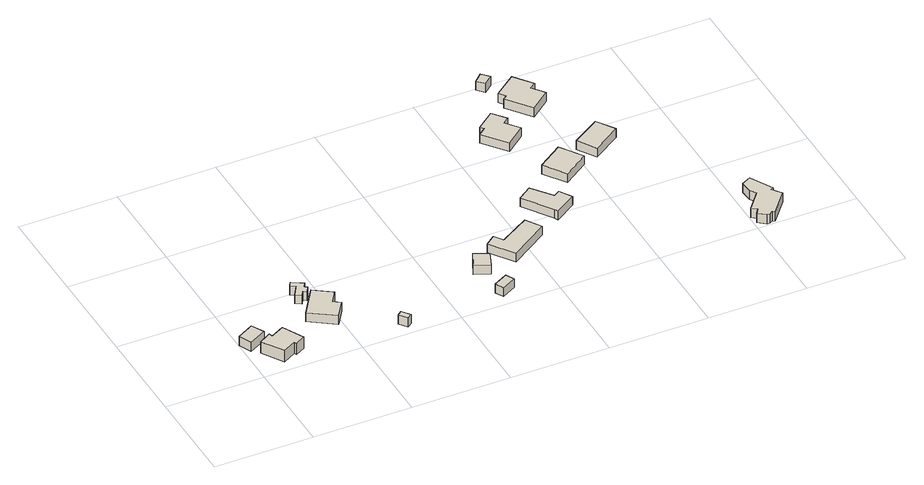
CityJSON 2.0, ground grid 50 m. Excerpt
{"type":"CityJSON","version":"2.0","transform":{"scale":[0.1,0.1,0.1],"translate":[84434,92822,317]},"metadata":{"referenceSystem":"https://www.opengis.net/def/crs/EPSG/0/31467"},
"CityObjects":{
"building1":{"type":"Building","geometry":[{"type":"Solid","lod":"1","boundaries":[[[[0,1,2,3]],[[2,4,5,3]],[[1,6,4,2]],[[0,7,6,1]],[[3,5,7,0]],[[4,6,7,5]]]]}]},
"building2":{"type":"Building","geometry":[{"type":"Solid","lod":"1","boundaries":[[[[8,9,10,11,12,13,14,15]],[[14,16,17,15]],[[13,18,16,14]],[[12,19,18,13]],[[11,20,19,12]],[[10,21,20,11]],[[9,22,21,10]],[[8,23,22,9]],[[15,17,23,8]],[[16,18,19,20,21,22,23,17]]]]}]},
"building3":{"type":"Building","geometry":[{"type":"Solid","lod":"1","boundaries":[[[[24,25,26,27,28,29]],[[28,30,31,29]],[[27,32,30,28]],[[26,33,32,27]],[[25,34,33,26]],[[24,35,34,25]],[[29,31,35,24]],[[30,32,33,34,35,31]]]]}]},
"building4":{"type":"Building","geometry":[{"type":"Solid","lod":"1","boundaries":[[[[36,37,38,39,40,41,42,43,44,45]],[[44,46,47,45]],[[43,48,46,44]],[[42,49,48,43]],[[41,50,49,42]],[[40,51,50,41]],[[39,52,51,40]],[[38,53,52,39]],[[37,54,53,38]],[[36,55,54,37]],[[45,47,55,36]],[[46,48,49,50,51,52,53,54,55,47]]]]}]},
"building5":{"type":"Building","geometry":[{"type":"Solid","lod":"1","boundaries":[[[[56,57,58,59]],[[58,60,61,59]],[[57,62,60,58]],[[56,63,62,57]],[[59,61,63,56]],[[60,62,63,61]]]]}]},
"building6":{"type":"Building","geometry":[{"type":"Solid","lod":"1","boundaries":[[[[64,65,66,67]],[[66,68,69,67]],[[65,70,68,66]],[[64,71,70,65]],[[67,69,71,64]],[[68,70,71,69]]]]}]},
"building7":{"type":"Building","geometry":[{"type":"Solid","lod":"1","boundaries":[[[[72,73,74,75]],[[74,76,77,75]],[[73,78,76,74]],[[72,79,78,73]],[[75,77,79,72]],[[76,78,79,77]]]]}]},
"building8":{"type":"Building","geometry":[{"type":"Solid","lod":"1","boundaries":[[[[80,81,82,83,84,85]],[[84,86,87,85]],[[83,88,86,84]],[[82,89,88,83]],[[81,90,89,82]],[[80,91,90,81]],[[85,87,91,80]],[[86,88,89,90,91,87]]]]}]},
"building9":{"type":"Building","geometry":[{"type":"Solid","lod":"1","boundaries":[[[[92,93,94,95,96,97,98]],[[97,99,100,98]],[[96,101,99,97]],[[95,102,101,96]],[[94,103,102,95]],[[93,104,103,94]],[[92,105,104,93]],[[98,100,105,92]],[[99,101,102,103,104,105,100]]]]}]},
"building10":{"type":"Building","geometry":[{"type":"Solid","lod":"1","boundaries":[[[[106,107,108,109,110,111,112,113]],[[112,114,115,113]],[[111,116,114,112]],[[110,117,116,111]],[[109,118,117,110]],[[108,119,118,109]],[[107,120,119,108]],[[106,121,120,107]],[[113,115,121,106]],[[114,116,117,118,119,120,121,115]]]]}]},
"building11":{"type":"Building","geometry":[{"type":"Solid","lod":"1","boundaries":[[[[122,123,124,125]],[[124,126,127,125]],[[123,128,126,124]],[[122,129,128,123]],[[125,127,129,122]],[[126,128,129,127]]]]}]},
"building12":{"type":"Building","geometry":[{"type":"Solid","lod":"1","boundaries":[[[[130,131,132,133]],[[132,134,135,133]],[[131,136,134,132]],[[130,137,136,131]],[[133,135,137,130]],[[134,136,137,135]]]]}]},
"building13":{"type":"Building","geometry":[{"type":"Solid","lod":"1","boundaries":[[[[138,139,140,141,142,143,144,145]],[[144,146,147,145]],[[143,148,146,144]],[[142,149,148,143]],[[141,150,149,142]],[[140,151,150,141]],[[139,152,151,140]],[[138,153,152,139]],[[145,147,153,138]],[[146,148,149,150,151,152,153,147]]]]}]},
"building14":{"type":"Building","geometry":[{"type":"Solid","lod":"1","boundaries":[[[[154,155,156,157]],[[156,158,159,157]],[[155,160,158,156]],[[154,161,160,155]],[[157,159,161,154]],[[158,160,161,159]]]]}]},
"building15":{"type":"Building","geometry":[{"type":"Solid","lod":"1","boundaries":[[[[162,163,164,165,166,167,168,169,170,171,172,173,174,175]],[[174,176,177,175]],[[173,178,176,174]],[[172,179,178,173]],[[171,180,179,172]],[[170,181,180,171]],[[169,182,181,170]],[[168,183,182,169]],[[167,184,183,168]],[[166,185,184,167]],[[165,186,185,166]],[[164,187,186,165]],[[163,188,187,164]],[[162,189,188,163]],[[175,177,189,162]],[[176,178,179,180,181,182,183,184,185,186,187,188,189,177]]]]}]}
},
"vertices":[
[87,306,54],[2,260,54],[32,194,54],[120,243,54],[32,194,4],[120,243,4],[2,260,4],[87,306,4],
[124,41,82],[190,77,82],[198,65,82],[247,92,82],[192,200,82],[122,164,82],[116,183,82],[56,148,82],[116,183,18],[56,148,18],[122,164,18],[192,200,18],[247,92,18],[198,65,18],[190,77,18],[124,41,18],
[520,327,86],[429,389,86],[333,246,86],[458,162,86],[514,244,86],[480,267,86],[514,244,36],[480,267,36],[458,162,36],[333,246,36],[429,389,36],[520,327,36],
[359,464,81],[384,449,81],[350,394,81],[379,376,81],[394,401,81],[411,390,81],[430,421,81],[416,429,81],[430,453,81],[373,488,81],[430,453,31],[373,488,31],[416,429,31],[430,421,31],[411,390,31],[394,401,31],[379,376,31],[350,394,31],[384,449,31],[359,464,31],
[765,39,71],[733,81,71],[709,62,71],[741,21,71],[709,62,21],[741,21,21],[733,81,21],[765,39,21],
[1222,17,83],[1295,55,83],[1272,98,83],[1200,60,83],[1272,98,33],[1200,60,33],[1295,55,33],[1222,17,33],
[1167,220,90],[1243,186,90],[1276,267,90],[1205,300,90],[1276,267,40],[1205,300,40],[1243,186,40],[1167,220,40],
[1292,326,98],[1378,205,98],[1574,333,98],[1524,410,98],[1373,320,98],[1342,365,98],[1373,320,48],[1342,365,48],[1524,410,48],[1574,333,48],[1378,205,48],[1292,326,48],
[1688,399,101],[1794,468,101],[1755,530,101],[1724,511,101],[1645,612,101],[1577,564,101],[1677,419,101],[1577,564,51],[1677,419,51],[1645,612,51],[1724,511,51],[1755,530,51],[1794,468,51],[1688,399,51],
[1650,1079,118],[1614,1050,118],[1707,933,118],[1804,1010,118],[1750,1078,118],[1780,1102,118],[1727,1169,118],[1636,1097,118],[1727,1169,68],[1636,1097,68],[1780,1102,68],[1750,1078,68],[1804,1010,68],[1707,933,68],[1614,1050,68],[1650,1079,68],
[1768,728,111],[1843,618,111],[1970,705,111],[1895,815,111],[1970,705,61],[1895,815,61],[1843,618,61],[1768,728,61],
[1823,1467,105],[1781,1428,105],[1814,1392,105],[1856,1430,105],[1814,1392,55],[1856,1430,55],[1781,1428,55],[1823,1467,55],
[1930,1364,124],[1819,1279,124],[1844,1246,124],[1824,1231,124],[1918,1109,124],[2019,1188,124],[1971,1250,124],[2001,1273,124],[1971,1250,74],[2001,1273,74],[2019,1188,74],[1918,1109,74],[1824,1231,74],[1844,1246,74],[1819,1279,74],[1930,1364,74],
[2189,820,112],[2130,911,112],[1988,820,112],[2047,728,112],[1988,820,62],[2047,728,62],[2130,911,62],[2189,820,62],
[2558,268,53],[2563,207,53],[2582,177,53],[2507,86,53],[2533,66,53],[2515,39,53],[2554,10,53],[2568,9,53],[2584,21,53],[2594,13,53],[2688,124,53],[2653,170,53],[2667,177,53],[2603,292,53],[2667,177,0],[2603,292,0],[2653,170,0],[2688,124,0],[2594,13,0],[2584,21,0],[2568,9,0],[2554,10,0],[2515,39,0],[2533,66,0],[2507,86,0],[2582,177,0],[2563,207,0],[2558,268,0]
]}
